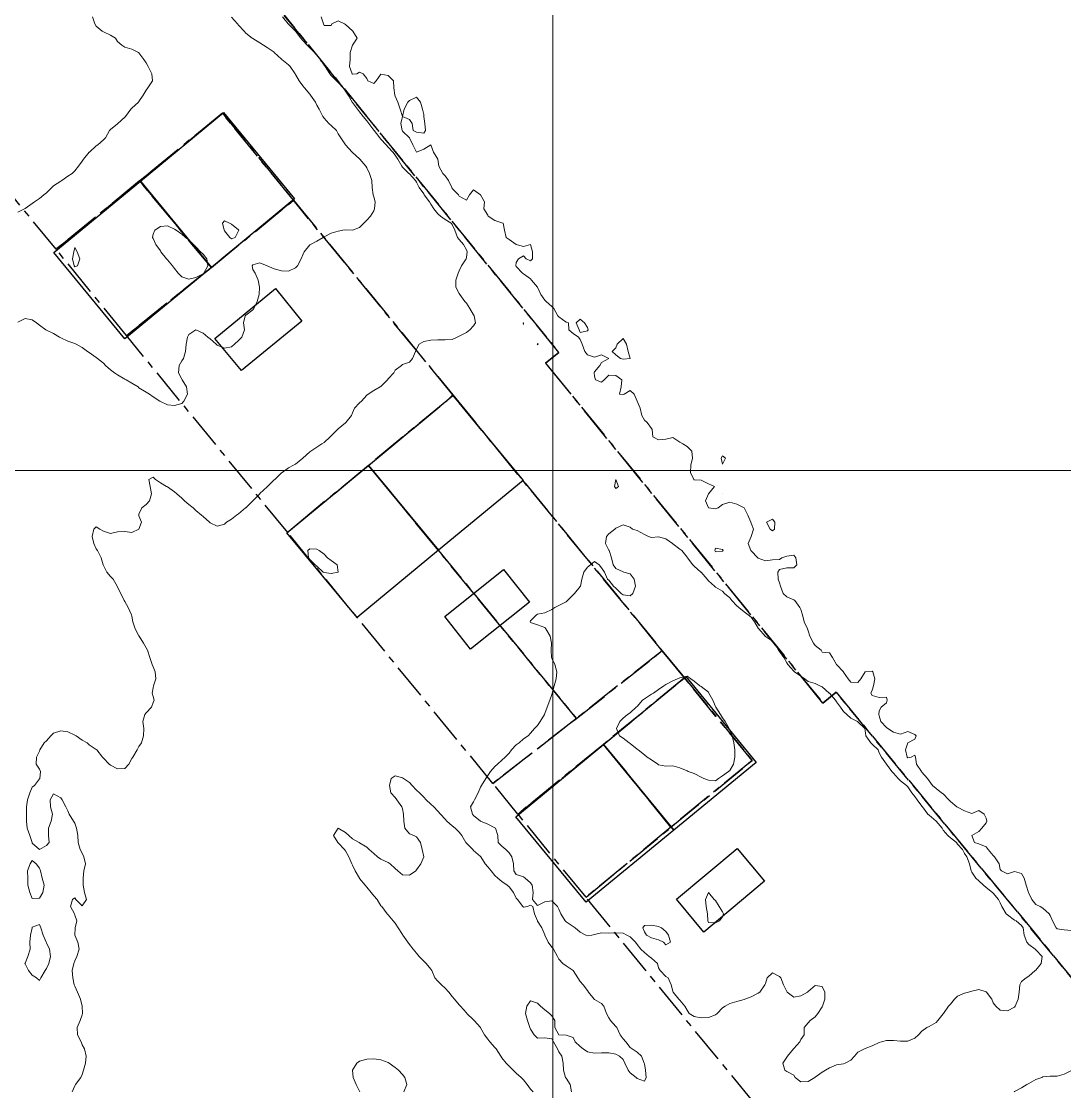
# Model space of a CAD drawing. Header units: centimetres. Extents: x 0 to 642158, y -847 to 649707.
# Drawn here: x 616529.5 to 616602.8, y 620943.8 to 621018.9 of the extents above; entities that cross this region are included whole.
import ezdxf

# ---------------------------------------------------------------- set-up
doc = ezdxf.new("R2010")
doc.units = ezdxf.units.CM
doc.header["$MEASUREMENT"] = 0
doc.linetypes.add('CENTERX2', pattern=[4, 2.5, -0.5, 0.5, -0.5])
doc.layers.add('MEV_grille', color=254, linetype='Continuous', lineweight=9)
doc.layers.add('WAL_topographie 0.5', color=253, linetype='Continuous', lineweight=20)
doc.layers.add('SPW_batiments', color=7, linetype='Continuous')
doc.layers.add('SPW_parcellaire cadastral', color=7, linetype='CENTERX2', lineweight=25, true_color=0xff0542)

# ---------------------------------------------------------------- blocks, each defined once
blk = doc.blocks.new('*U114')
at = {"layer": 'MEV_grille', "transparency": 33554687}
blk.add_lwpolyline([(-1338.461, 0), (1338.461, 0)], dxfattribs=at)
blk = doc.blocks.new('*U115')
at = {"layer": 'MEV_grille', "color": 0, "linetype": 'ByBlock', "lineweight": -2, "transparency": 16777216}
blk.add_blockref('*U114', (0, -1400), dxfattribs=at)
blk = doc.blocks.new('*U112')
at = {"layer": 'MEV_grille', "transparency": 33554687}
blk.add_lwpolyline([(0, 1825.476), (0, -1825.476)], dxfattribs=at)
blk = doc.blocks.new('*U113')
at = {"layer": 'MEV_grille', "color": 0, "linetype": 'ByBlock', "lineweight": -2, "transparency": 16777216}
blk.add_blockref('*U112', (1200, 0), dxfattribs=at)

msp = doc.modelspace()

# ---------------------------------------------------------------- linework, layer by layer
at = {"layer": 'SPW_batiments'}
for points in [[(616548.678, 621006.456), (616542.833, 621001.64), (616537.848, 621007.705), (616543.694, 621012.521), (616548.678, 621006.456)], [(616542.833, 621001.64), (616536.763, 620996.638), (616531.779, 621002.704), (616537.848, 621007.705), (616542.833, 621001.64)], [(616549.195, 620997.872), (616544.946, 620994.406), (616543.08, 620996.655), (616547.345, 621000.156), (616549.195, 620997.872)], [(616564.731, 620986.674), (616558.8, 620981.785), (616553.874, 620987.742), (616559.796, 620992.64), (616564.731, 620986.674)], [(616558.8, 620981.785), (616553.065, 620977.057), (616548.147, 620983.006), (616553.874, 620987.742), (616558.8, 620981.785)], [(616565.182, 620978.141), (616561.032, 620974.841), (616559.232, 620977.124), (616563.364, 620980.424), (616565.182, 620978.141)], [(616581.099, 620966.876), (616575.315, 620962.118), (616570.387, 620968.145), (616576.165, 620972.909), (616581.099, 620966.876)], [(616575.315, 620962.118), (616569.167, 620957.059), (616564.216, 620963.058), (616570.387, 620968.145), (616575.315, 620962.118)], [(616581.684, 620958.526), (616577.434, 620954.96), (616575.5, 620957.26), (616579.767, 620960.826), (616581.684, 620958.526)]]:
    msp.add_lwpolyline(points, dxfattribs=at)
at = {"layer": 'SPW_parcellaire cadastral'}
for points in [[(616666.054, 620979.771), (616614.722, 620937.858), (616586.727, 620971.802), (616585.791, 620971.038), (616566.317, 620994.924), (616567.242, 620995.68), (616539.521, 621029.708), (616535.215, 621035.212), (616620.686, 621105.289), (616625.34, 621099.609), (616688.472, 621022.554), (616679.177, 621014.989), (616681.136, 621012.591), (616656.021, 620992.067), (616666.054, 620979.771)], [(616591.099, 620930.57), (616569.151, 620957.403), (616575.121, 620962.322), (616580.815, 620967.015), (616576.067, 620972.816), (616574.505, 620974.724), (616559.801, 620992.686), (616548.607, 621006.362), (616543.606, 621012.471), (616537.795, 621007.717), (616531.924, 621002.915), (616517.432, 621020.631), (616535.215, 621035.212), (616539.521, 621029.708), (616567.242, 620995.68), (616566.317, 620994.924), (616585.791, 620971.038), (616586.727, 620971.802), (616614.722, 620937.858)], [(616537.795, 621007.717), (616543.606, 621012.471), (616548.607, 621006.362), (616542.833, 621001.639), (616537.795, 621007.717)], [(616537.795, 621007.717), (616542.833, 621001.639), (616536.881, 620996.854), (616531.924, 621002.915), (616537.795, 621007.717)], [(616559.801, 620992.686), (616559.366, 620992.284), (616553.873, 620987.741), (616548.443, 620983.25), (616548.202, 620983.014), (616536.881, 620996.854), (616542.833, 621001.639), (616548.607, 621006.362), (616559.801, 620992.686)], [(616559.801, 620992.686), (616574.505, 620974.724), (616568.479, 620969.963), (616563.166, 620976.43), (616561.269, 620978.739), (616558.794, 620981.751), (616553.873, 620987.741), (616559.366, 620992.284), (616559.801, 620992.686)], [(616553.873, 620987.741), (616558.794, 620981.751), (616561.269, 620978.739), (616563.166, 620976.43), (616568.479, 620969.963), (616562.609, 620965.401), (616548.202, 620983.014), (616548.443, 620983.25), (616553.873, 620987.741)], [(616570.386, 620968.144), (616564.368, 620963.25), (616562.609, 620965.401), (616568.479, 620969.963), (616574.505, 620974.724), (616576.067, 620972.816), (616570.386, 620968.144)], [(616570.386, 620968.144), (616576.067, 620972.816), (616580.815, 620967.015), (616575.121, 620962.322), (616570.386, 620968.144)], [(616570.386, 620968.144), (616575.121, 620962.322), (616569.151, 620957.403), (616564.368, 620963.25), (616570.386, 620968.144)]]:
    msp.add_lwpolyline(points, dxfattribs=at)
at = {"layer": 'WAL_topographie 0.5'}
for points in [[(616534.475, 621019.25), (616534.66, 621018.75), (616534.75, 621018.591), (616535.167, 621018.25), (616535.25, 621018.2), (616535.75, 621017.966), (616536.098, 621017.75), (616536.25, 621017.516), (616536.536, 621017.25), (616536.75, 621017.119), (616537.25, 621016.967), (616537.714, 621016.75), (616537.75, 621016.728), (616538.083, 621016.25), (616538.25, 621016.021), (616538.394, 621015.75), (616538.655, 621015.25), (616538.691, 621014.75), (616538.368, 621014.25), (616538.25, 621014.09), (616538.032, 621013.75), (616537.75, 621013.292), (616537.712, 621013.25), (616537.25, 621012.836), (616537.167, 621012.75), (616536.801, 621012.25), (616536.75, 621012.193), (616536.266, 621011.75), (616536.25, 621011.738), (616535.75, 621011.34), (616535.685, 621011.25), (616535.393, 621010.75), (616535.25, 621010.604), (616534.868, 621010.25), (616534.75, 621010.18), (616534.276, 621009.75), (616534.25, 621009.729), (616533.855, 621009.25), (616533.75, 621009.1), (616533.5, 621008.75), (616533.25, 621008.422), (616533.046, 621008.25), (616532.75, 621008.05), (616532.321, 621007.75), (616532.25, 621007.712), (616531.75, 621007.372), (616531.618, 621007.25), (616531.25, 621006.891), (616531.07, 621006.75), (616530.75, 621006.479), (616530.413, 621006.25), (616530.25, 621006.129), (616529.75, 621005.776), (616529.707, 621005.75), (616529.25, 621005.531)], [(616544.25, 621019.219), (616544.675, 621018.75), (616544.75, 621018.667), (616545.13, 621018.25), (616545.25, 621018.108), (616545.701, 621017.75), (616545.75, 621017.714), (616546.25, 621017.408), (616546.487, 621017.25), (616546.75, 621017.098), (616547.25, 621016.753), (616547.254, 621016.75), (616547.75, 621016.27), (616547.775, 621016.25), (616548.25, 621015.864), (616548.374, 621015.75), (616548.714, 621015.25), (616548.75, 621015.192), (616549.013, 621014.75), (616549.25, 621014.4), (616549.375, 621014.25), (616549.75, 621013.816), (616549.805, 621013.75), (616550.142, 621013.25), (616550.25, 621013.037), (616550.396, 621012.75), (616550.665, 621012.25), (616550.75, 621012.13), (616551.09, 621011.75), (616551.25, 621011.615), (616551.617, 621011.25), (616551.75, 621011.038), (616551.919, 621010.75), (616552.25, 621010.262), (616552.259, 621010.25), (616552.719, 621009.75), (616552.75, 621009.721), (616553.25, 621009.266), (616553.265, 621009.25), (616553.686, 621008.75), (616553.75, 621008.641), (616553.943, 621008.25), (616554.107, 621007.75), (616554.126, 621007.25), (616554.207, 621006.75), (616554.25, 621006.614), (616554.346, 621006.25), (616554.286, 621005.75), (616554.25, 621005.625), (616554.013, 621005.25), (616553.75, 621004.956), (616553.55, 621004.75), (616553.25, 621004.441), (616552.75, 621004.25), (616552.75, 621004.25), (616552.75, 621004.25), (616552.25, 621004.29), (616552.068, 621004.25), (616551.75, 621004.183), (616551.25, 621004.046), (616550.75, 621003.8), (616550.679, 621003.75), (616550.25, 621003.482), (616549.802, 621003.25), (616549.75, 621003.221), (616549.342, 621002.75), (616549.25, 621002.53), (616549.141, 621002.25), (616548.878, 621001.75), (616548.75, 621001.62), (616548.25, 621001.389), (616547.75, 621001.413), (616547.25, 621001.551), (616546.75, 621001.75), (616546.75, 621001.75), (616546.25, 621001.974), (616545.75, 621001.826), (616545.691, 621001.75), (616545.75, 621001.5), (616545.901, 621001.25), (616546.114, 621000.75), (616546.204, 621000.25), (616546.19, 620999.75), (616546.06, 620999.25), (616545.828, 620998.75), (616545.75, 620998.654), (616545.25, 620998.29), (616545.202, 620998.25), (616545.083, 620997.75), (616545.164, 620997.25), (616544.973, 620996.75), (616544.75, 620996.514), (616544.452, 620996.25), (616544.25, 620996.071), (616543.75, 620995.977), (616543.25, 620996.189), (616543.172, 620996.25), (616542.75, 620996.636), (616542.583, 620996.75), (616542.25, 620997.017), (616541.75, 620997.25), (616541.25, 620996.938), (616541.15, 620996.75), (616541.066, 620996.25), (616541.024, 620995.75), (616540.875, 620995.25), (616540.75, 620995.083), (616540.58, 620994.75), (616540.534, 620994.25), (616540.75, 620993.792), (616540.775, 620993.75), (616541.08, 620993.25), (616541.152, 620992.75), (616540.906, 620992.25), (616540.75, 620992.094), (616540.25, 620991.947), (616539.75, 620991.988), (616539.25, 620992.233), (616539.215, 620992.25), (616538.75, 620992.55), (616538.485, 620992.75), (616538.25, 620992.877), (616537.75, 620993.198), (616537.693, 620993.25), (616537.25, 620993.505), (616536.846, 620993.75), (616536.75, 620993.797), (616536.25, 620994.089), (616536.025, 620994.25), (616535.75, 620994.444), (616535.396, 620994.75), (616535.25, 620994.917), (616534.84, 620995.25), (616534.75, 620995.325), (616534.25, 620995.661), (616534.133, 620995.75), (616533.75, 620996.02), (616533.336, 620996.25), (616533.25, 620996.306), (616532.75, 620996.466), (616532.25, 620996.691), (616532.156, 620996.75), (616531.75, 620997.01), (616531.25, 620997.228), (616531.212, 620997.25), (616530.75, 620997.588), (616530.545, 620997.75), (616530.25, 620997.954), (616529.75, 620998.065), (616529.25, 620997.806)], [(616547.831, 621019.25), (616548.236, 621018.75), (616548.25, 621018.734), (616548.737, 621018.25), (616548.75, 621018.238), (616549.117, 621017.75), (616549.25, 621017.586), (616549.558, 621017.25), (616549.75, 621017.076), (616550.098, 621016.75), (616550.25, 621016.587), (616550.49, 621016.25), (616550.75, 621015.847), (616550.819, 621015.75), (616551.16, 621015.25), (616551.25, 621015.131), (616551.625, 621014.75), (616551.75, 621014.633), (616552.089, 621014.25), (616552.25, 621014.026), (616552.437, 621013.75), (616552.734, 621013.25), (616552.75, 621013.226), (616553.093, 621012.75), (616553.25, 621012.566), (616553.496, 621012.25), (616553.75, 621011.934), (616553.894, 621011.75), (616554.25, 621011.287), (616554.279, 621011.25), (616554.66, 621010.75), (616554.75, 621010.652), (616555.108, 621010.25), (616555.25, 621010.101), (616555.579, 621009.75), (616555.75, 621009.54), (616555.935, 621009.25), (616556.205, 621008.75), (616556.25, 621008.697), (616556.716, 621008.25), (616556.75, 621008.217), (616557.179, 621007.75), (616557.25, 621007.634), (616557.426, 621007.25), (616557.75, 621006.813), (616557.794, 621006.75), (616558.151, 621006.25), (616558.25, 621006.095), (616558.453, 621005.75), (616558.75, 621005.398), (616558.919, 621005.25), (616559.25, 621005.008), (616559.669, 621004.75), (616559.75, 621004.656), (616559.937, 621004.25), (616560.124, 621003.75), (616560.25, 621003.6), (616560.535, 621003.25), (616560.75, 621002.888), (616560.81, 621002.75), (616560.75, 621002.333), (616560.725, 621002.25), (616560.394, 621001.75), (616560.25, 621001.41), (616560.172, 621001.25), (616560.014, 621000.75), (616560.015, 621000.25), (616560.25, 620999.82), (616560.284, 620999.75), (616560.647, 620999.25), (616560.75, 620999.131), (616560.998, 620998.75), (616561.25, 620998.325), (616561.293, 620998.25), (616561.385, 620997.75), (616561.25, 620997.545), (616560.992, 620997.25), (616560.75, 620997.068), (616560.25, 620996.815), (616560.105, 620996.75), (616559.75, 620996.575), (616559.25, 620996.557), (616558.75, 620996.567), (616558.25, 620996.541), (616557.75, 620996.446), (616557.44, 620996.25), (616557.25, 620995.898), (616557.17, 620995.75), (616556.971, 620995.25), (616556.75, 620995), (616556.25, 620994.837), (616556.187, 620994.75), (616555.75, 620994.417), (616555.651, 620994.25), (616555.25, 620993.812), (616555.196, 620993.75), (616554.75, 620993.272), (616554.7, 620993.25), (616554.25, 620993), (616553.853, 620992.75), (616553.75, 620992.665), (616553.38, 620992.25), (616553.25, 620992.141), (616552.898, 620991.75), (616552.75, 620991.44), (616552.677, 620991.25), (616552.282, 620990.75), (616552.25, 620990.724), (616551.75, 620990.314), (616551.685, 620990.25), (616551.25, 620989.815), (616551.191, 620989.75), (616550.75, 620989.345), (616550.593, 620989.25), (616550.25, 620989.018), (616549.829, 620988.75), (616549.75, 620988.687), (616549.264, 620988.25), (616549.25, 620988.238), (616548.75, 620987.832), (616548.607, 620987.75), (616548.25, 620987.558), (616547.806, 620987.25), (616547.75, 620987.206), (616547.284, 620986.75), (616547.25, 620986.717), (616546.767, 620986.25), (616546.75, 620986.234), (616546.25, 620985.76), (616546.239, 620985.75), (616545.75, 620985.256), (616545.744, 620985.25), (616545.25, 620984.761), (616545.235, 620984.75), (616544.75, 620984.328), (616544.596, 620984.25), (616544.25, 620983.969), (616543.888, 620983.75), (616543.75, 620983.612), (616543.25, 620983.462), (616542.75, 620983.695), (616542.694, 620983.75), (616542.25, 620984.157), (616542.142, 620984.25), (616541.75, 620984.562), (616541.562, 620984.75), (616541.25, 620984.994), (616540.946, 620985.25), (616540.75, 620985.43), (616540.402, 620985.75), (616540.25, 620985.892), (616539.75, 620986.223), (616539.69, 620986.25), (616539.25, 620986.506), (616538.9, 620986.75), (616538.75, 620986.923), (616538.45, 620986.75), (616538.545, 620986.25), (616538.63, 620985.75), (616538.488, 620985.25), (616538.25, 620985), (616537.956, 620984.75), (616537.75, 620984.312), (616537.734, 620984.25), (616537.75, 620984.187), (616537.925, 620983.75), (616537.75, 620983.25), (616537.75, 620983.25), (616537.25, 620983.019), (616536.75, 620983.107), (616536.25, 620983.073), (616535.75, 620982.954), (616535.25, 620983.125), (616535, 620983.25), (616534.75, 620983.417), (616534.583, 620983.25), (616534.466, 620982.75), (616534.57, 620982.25), (616534.75, 620981.879), (616534.83, 620981.75), (616535.096, 620981.25), (616535.228, 620980.75), (616535.25, 620980.704), (616535.481, 620980.25), (616535.75, 620979.926), (616535.932, 620979.75), (616536.22, 620979.25), (616536.25, 620979.187), (616536.474, 620978.75), (616536.715, 620978.25), (616536.75, 620978.179), (616536.992, 620977.75), (616537.233, 620977.25), (616537.25, 620977.139), (616537.307, 620976.75), (616537.486, 620976.25), (616537.75, 620975.767), (616537.76, 620975.75), (616538.062, 620975.25), (616538.25, 620974.917), (616538.344, 620974.75), (616538.509, 620974.25), (616538.68, 620973.75), (616538.75, 620973.598), (616538.881, 620973.25), (616538.936, 620972.75), (616538.773, 620972.25), (616538.75, 620972.125), (616538.671, 620971.75), (616538.75, 620971.5), (616538.822, 620971.25), (616538.75, 620971.083), (616538.619, 620970.75), (616538.25, 620970.364), (616538.161, 620970.25), (616538.026, 620969.75), (616538.09, 620969.25), (616538.075, 620968.75), (616537.917, 620968.25), (616537.75, 620968), (616537.625, 620967.75), (616537.313, 620967.25), (616537.25, 620967.15), (616537.04, 620966.75), (616536.75, 620966.46), (616536.25, 620966.436), (616535.75, 620966.677), (616535.66, 620966.75), (616535.25, 620967.171), (616535.18, 620967.25), (616534.783, 620967.75), (616534.75, 620967.774), (616534.25, 620968.117), (616534.102, 620968.25), (616533.75, 620968.439), (616533.339, 620968.75), (616533.25, 620968.798), (616532.75, 620969.029), (616532.25, 620969.091), (616531.75, 620968.925), (616531.556, 620968.75), (616531.25, 620968.383), (616531.084, 620968.25), (616530.796, 620967.75), (616530.75, 620967.667), (616530.558, 620967.25), (616530.523, 620966.75), (616530.75, 620966.393), (616530.827, 620966.25), (616530.779, 620965.75), (616530.75, 620965.724), (616530.417, 620965.25), (616530.25, 620965.132), (616530.079, 620964.75), (616529.919, 620964.25), (616529.856, 620963.75), (616529.85, 620963.25), (616529.859, 620962.75), (616529.899, 620962.25), (616530.077, 620961.75), (616530.236, 620961.25), (616530.25, 620961.197), (616530.75, 620960.75), (616531.25, 620961.047), (616531.436, 620961.25), (616531.393, 620961.75), (616531.404, 620962.25), (616531.587, 620962.75), (616531.679, 620963.25), (616531.525, 620963.75), (616531.5, 620964.25), (616531.75, 620964.663), (616532.25, 620964.389), (616532.359, 620964.25), (616532.618, 620963.75), (616532.75, 620963.469), (616532.845, 620963.25), (616533.155, 620962.75), (616533.25, 620962.604), (616533.363, 620962.25), (616533.449, 620961.75), (616533.481, 620961.25), (616533.618, 620960.75), (616533.75, 620960.512), (616533.875, 620960.25), (616533.993, 620959.75), (616533.886, 620959.25), (616533.824, 620958.75), (616533.821, 620958.25), (616533.927, 620957.75), (616534.058, 620957.25), (616533.75, 620956.806), (616533.306, 620957.25), (616533.25, 620957.375), (616533.083, 620957.25), (616532.937, 620956.75), (616533.214, 620956.25), (616533.25, 620956.15), (616533.375, 620955.75), (616533.273, 620955.25), (616533.25, 620954.75), (616533.456, 620954.25), (616533.542, 620953.75), (616533.386, 620953.25), (616533.25, 620952.95), (616533.171, 620952.75), (616533.061, 620952.25), (616533.099, 620951.75), (616533.206, 620951.25), (616533.25, 620951.15), (616533.432, 620950.75), (616533.632, 620950.25), (616533.75, 620949.75), (616533.75, 620949.75), (616533.793, 620949.25), (616533.75, 620949.15), (616533.628, 620948.75), (616533.408, 620948.25), (616533.422, 620947.75), (616533.679, 620947.25), (616533.75, 620947.05), (616533.927, 620946.75), (616534.04, 620946.25), (616533.984, 620945.75), (616533.852, 620945.25), (616533.75, 620944.95), (616533.659, 620944.75), (616533.295, 620944.25), (616533.25, 620944.162), (616533.05, 620943.75)], [(616550.536, 621019.25), (616550.719, 621018.75), (616550.75, 621018.625), (616551.25, 621018.625), (616551.306, 621018.75), (616551.75, 621018.972), (616552.194, 621018.75), (616552.25, 621018.717), (616552.75, 621018.273), (616552.776, 621018.25), (616553.083, 621017.75), (616552.75, 621017.25), (616552.75, 621017.25), (616552.583, 621016.75), (616552.583, 621016.25), (616552.544, 621015.75), (616552.729, 621015.25), (616552.75, 621015.224), (616553.05, 621015.25), (616553.25, 621015.361), (616553.5, 621015.25), (616553.75, 621014.917), (616553.821, 621014.75), (616554.25, 621014.573), (616554.417, 621014.75), (616554.75, 621015.212), (616555.25, 621015.136), (616555.636, 621014.75), (616555.661, 621014.25), (616555.729, 621013.75), (616555.75, 621013.666), (616555.928, 621013.25), (616556.1, 621012.75), (616556.25, 621012.25), (616556.387, 621012.75), (616556.625, 621013.25), (616556.75, 621013.357), (616557.25, 621013.607), (616557.528, 621013.25), (616557.671, 621012.75), (616557.75, 621012.375), (616557.766, 621012.25), (616557.837, 621011.75), (616557.886, 621011.25), (616557.75, 621011.083), (616557.25, 621011.135), (616557, 621011.25), (616556.95, 621011.75), (616556.75, 621012.036), (616556.25, 621012.25), (616556.15, 621011.75), (616556.236, 621011.25), (616556.25, 621011.225), (616556.75, 621010.75), (616556.75, 621010.75), (616556.979, 621010.25), (616557.25, 621009.75), (616557.75, 621009.95), (616558.25, 621010.25), (616558.25, 621010.251), (616558.25, 621010.25), (616558.438, 621009.75), (616558.75, 621009.25), (616558.75, 621009.25), (616558.817, 621008.75), (616559.091, 621008.25), (616559.25, 621008.066), (616559.5, 621007.75), (616559.718, 621007.25), (616559.75, 621007.194), (616560.194, 621006.75), (616560.25, 621006.639), (616560.75, 621006.375), (616560.964, 621006.75), (616561.25, 621007.083), (616561.75, 621006.75), (616561.75, 621006.75), (616562.019, 621006.25), (616561.981, 621005.75), (616562.25, 621005.312), (616562.283, 621005.25), (616562.75, 621004.932), (616563.25, 621004.785), (616563.341, 621004.75), (616563.417, 621004.25), (616563.542, 621003.75), (616563.75, 621003.603), (616564.25, 621003.25), (616564.251, 621003.25), (616564.75, 621003.125), (616565.249, 621003.25), (616565.25, 621003.25), (616565.25, 621003.25), (616565.387, 621002.75), (616565.4, 621002.25), (616565.25, 621002.1), (616564.95, 621002.25), (616564.75, 621002.45), (616564.417, 621002.25), (616564.25, 621002), (616564.221, 621001.75), (616564.25, 621001.7), (616564.7, 621001.25), (616564.75, 621001.188), (616565.25, 621000.833), (616565.327, 621000.75), (616565.75, 621000.25), (616565.75, 621000.25), (616565.97, 620999.75), (616566.25, 620999.338), (616566.35, 620999.25), (616566.75, 620998.897), (616566.882, 620998.75), (616567.162, 620998.25), (616567.25, 620998.167), (616567.75, 620997.8), (616567.917, 620997.75), (616567.95, 620997.25), (616568.25, 620997), (616568.625, 620996.75), (616568.75, 620996.583), (616568.875, 620996.25), (616569.075, 620995.75), (616569.25, 620995.5), (616569.75, 620995.344), (616570.25, 620995.5), (616570.75, 620995.25), (616570.75, 620995.25), (616570.75, 620995.25), (616570.25, 620994.964), (616570.125, 620994.75), (616569.75, 620994.3), (616569.736, 620994.25), (616569.75, 620994), (616569.813, 620993.75), (616570.25, 620993.583), (616570.417, 620993.75), (616570.75, 620994.083), (616571.25, 620994.056), (616571.673, 620993.75), (616571.617, 620993.25), (616571.5, 620992.75), (616571.75, 620992.719), (616571.833, 620992.75), (616572.25, 620993), (616572.528, 620992.75), (616572.75, 620992.25), (616572.75, 620992.25), (616572.95, 620991.75), (616573.083, 620991.25), (616573.25, 620990.917), (616573.438, 620990.75), (616573.75, 620990.333), (616573.806, 620990.25), (616573.85, 620989.75), (616574.25, 620989.539), (616574.75, 620989.583), (616575.25, 620989.7), (616575.75, 620989.375), (616575.942, 620989.25), (616576.25, 620989.059), (616576.575, 620988.75), (616576.639, 620988.25), (616576.517, 620987.75), (616576.483, 620987.25), (616576.728, 620986.75), (616576.75, 620986.722), (616577.25, 620986.691), (616577.75, 620986.442), (616578.167, 620986.25), (616577.75, 620985.75), (616577.75, 620985.75), (616577.543, 620985.25), (616577.75, 620984.75), (616577.75, 620984.75), (616578.25, 620984.687), (616578.438, 620984.75), (616578.75, 620985), (616579.25, 620985.167), (616579.75, 620985.012), (616580.25, 620984.75), (616580.25, 620984.75), (616580.515, 620984.25), (616580.722, 620983.75), (616580.75, 620983.679), (616580.917, 620983.25), (616580.75, 620982.75), (616580.75, 620982.75), (616580.531, 620982.25), (616580.728, 620981.75), (616580.75, 620981.73), (616581.23, 620981.25), (616581.25, 620981.231), (616581.75, 620981.025), (616582.25, 620981.114), (616582.75, 620981.125), (616582.917, 620981.25), (616583.25, 620981.368), (616583.75, 620981.427), (616583.893, 620981.25), (616583.956, 620980.75), (616583.75, 620980.555), (616583.25, 620980.539), (616582.75, 620980.417), (616582.625, 620980.25), (616582.645, 620979.75), (616582.75, 620979.5), (616582.819, 620979.25), (616583.011, 620978.75), (616583.25, 620978.5), (616583.75, 620978.305), (616583.809, 620978.25), (616584.182, 620977.75), (616584.25, 620977.614), (616584.35, 620977.25), (616584.476, 620976.75), (616584.713, 620976.25), (616584.75, 620976.125), (616584.875, 620975.75), (616585.133, 620975.25), (616585.25, 620975.083), (616585.662, 620974.75), (616585.75, 620974.614), (616586.25, 620974.583), (616586.472, 620974.25), (616586.75, 620973.75), (616586.75, 620973.75), (616587.231, 620973.25), (616587.25, 620973.221), (616587.558, 620972.75), (616587.75, 620972.512), (616588.25, 620972.483), (616588.461, 620972.75), (616588.75, 620973.25), (616588.75, 620973.25), (616589.25, 620973.294), (616589.306, 620973.25), (616589.437, 620972.75), (616589.338, 620972.25), (616589.25, 620971.95), (616589.15, 620971.75), (616589.25, 620971.583), (616589.75, 620971.438), (616590.25, 620971.45), (616590.306, 620971.25), (616590.25, 620971.05), (616589.875, 620970.75), (616589.75, 620970.5), (616589.721, 620970.25), (616589.75, 620970.15), (616589.861, 620969.75), (616590.25, 620969.338), (616590.344, 620969.25), (616590.75, 620969.009), (616591.25, 620968.864), (616591.75, 620969.058), (616592.25, 620968.833), (616592.341, 620968.75), (616592.25, 620968.5), (616591.75, 620968.25), (616591.75, 620968.25), (616591.6, 620967.75), (616591.704, 620967.25), (616591.75, 620967.2), (616592, 620967.25), (616592.25, 620967.375), (616592.288, 620967.25), (616592.375, 620966.75), (616592.712, 620966.25), (616592.75, 620966.188), (616593.139, 620965.75), (616593.25, 620965.583), (616593.5, 620965.25), (616593.75, 620965.05), (616594.125, 620964.75), (616594.25, 620964.667), (616594.635, 620964.25), (616594.75, 620964.135), (616595.205, 620963.75), (616595.25, 620963.728), (616595.75, 620963.469), (616596.25, 620963.3), (616596.75, 620963.5), (616597.113, 620963.25), (616597.25, 620962.95), (616597.313, 620962.75), (616597.25, 620962.625), (616596.95, 620962.25), (616596.75, 620962.028), (616596.25, 620961.75), (616596.45, 620961.25), (616596.75, 620961.15), (616597.25, 620960.95), (616597.404, 620960.75), (616597.75, 620960.341), (616597.841, 620960.25), (616598.163, 620959.75), (616598.25, 620959.35), (616598.333, 620959.25), (616598.75, 620959.042), (616599.25, 620959.205), (616599.75, 620959.083), (616599.927, 620958.75), (616600.075, 620958.25), (616600.225, 620957.75), (616600.25, 620957.7), (616600.475, 620957.25), (616600.75, 620956.906), (616601.062, 620956.75), (616601.25, 620956.65), (616601.679, 620956.25), (616601.75, 620956.125), (616601.927, 620955.75), (616602.179, 620955.25), (616602.25, 620955.194), (616602.75, 620955.107), (616603.25, 620955.068)], [(616542.311, 621001.25), (616542.25, 621001.194), (616541.75, 621000.927), (616541.25, 621000.817), (616540.75, 621000.988), (616540.503, 621001.25), (616540.25, 621001.56), (616540.095, 621001.75), (616539.75, 621002.179), (616539.692, 621002.25), (616539.289, 621002.75), (616539.25, 621002.81), (616538.94, 621003.25), (616538.75, 621003.672), (616538.709, 621003.75), (616538.75, 621003.978), (616538.87, 621004.25), (616539.25, 621004.507), (616539.75, 621004.563), (616540.25, 621004.336), (616540.36, 621004.25), (616540.75, 621003.98), (616541.028, 621003.75), (616541.25, 621003.572), (616541.585, 621003.25), (616541.75, 621003.098), (616542.082, 621002.75), (616542.25, 621002.577), (616542.521, 621002.25), (616542.596, 621001.75), (616542.311, 621001.25)], [(616544.515, 621003.75), (616544.25, 621003.662), (616544.13, 621003.75), (616543.75, 621004.225), (616543.735, 621004.25), (616543.625, 621004.75), (616543.75, 621004.917), (616544.107, 621004.75), (616544.25, 621004.687), (616544.75, 621004.278), (616544.763, 621004.25), (616544.75, 621004.221), (616544.515, 621003.75)], [(616533.44, 621001.75), (616533.25, 621001.684), (616533.205, 621001.75), (616533.086, 621002.25), (616533.178, 621002.75), (616533.25, 621003.05), (616533.417, 621002.75), (616533.593, 621002.25), (616533.44, 621001.75)], [(616564.75, 620997.625), (616564.759, 620997.75), (616564.75, 620997.763), (616564.727, 620997.75), (616564.75, 620997.625)], [(616569.3, 620997.25), (616569.25, 620997.194), (616568.75, 620997.083), (616568.679, 620997.25), (616568.45, 620997.75), (616568.75, 620998), (616569.05, 620997.75), (616569.25, 620997.417), (616569.3, 620997.25)], [(616565.75, 620996.198), (616565.793, 620996.25), (616565.75, 620996.298), (616565.717, 620996.25), (616565.75, 620996.198)], [(616572.25, 620995.25), (616572.25, 620995.25), (616571.75, 620995.194), (616571.583, 620995.25), (616571.25, 620995.5), (616571, 620995.75), (616571.25, 620996), (616571.35, 620996.25), (616571.75, 620996.65), (616571.985, 620996.25), (616572.114, 620995.75), (616572.25, 620995.25), (616572.25, 620995.25)], [(616578.942, 620988.25), (616578.75, 620987.833), (616578.646, 620988.25), (616578.75, 620988.406), (616578.942, 620988.25)], [(616571.25, 620986.113), (616571.438, 620986.25), (616571.25, 620986.75), (616571.162, 620986.25), (616571.25, 620986.113)], [(616578.75, 620985.75), (616578.75, 620985.75), (616578.75, 620985.75), (616578.75, 620985.75), (616578.75, 620985.75)], [(616582.383, 620983.25), (616582.25, 620983.145), (616582.084, 620983.25), (616581.841, 620983.75), (616582.25, 620983.964), (616582.423, 620983.75), (616582.383, 620983.25)], [(616584.75, 620944.458), (616585.233, 620944.75), (616585.25, 620944.761), (616585.75, 620945.116), (616585.984, 620945.25), (616586.25, 620945.435), (616586.75, 620945.627), (616587.25, 620945.699), (616587.347, 620945.75), (616587.75, 620945.973), (616588.004, 620946.25), (616588.25, 620946.519), (616588.719, 620946.75), (616588.75, 620946.771), (616589.25, 620946.981), (616589.75, 620947.215), (616589.904, 620947.25), (616590.25, 620947.355), (616590.75, 620947.339), (616591.25, 620947.3), (616591.75, 620947.295), (616592.25, 620947.517), (616592.509, 620947.75), (616592.75, 620947.991), (616593.1, 620948.25), (616593.25, 620948.318), (616593.75, 620948.601), (616593.865, 620948.75), (616594.25, 620949.224), (616594.266, 620949.25), (616594.615, 620949.75), (616594.75, 620949.904), (616595.042, 620950.25), (616595.25, 620950.458), (616595.75, 620950.676), (616596.012, 620950.75), (616596.25, 620950.813), (616596.75, 620950.921), (616597.25, 620950.773), (616597.286, 620950.75), (616597.661, 620950.25), (616597.75, 620950), (616597.946, 620949.75), (616598.25, 620949.476), (616598.75, 620949.434), (616599.25, 620949.691), (616599.303, 620949.75), (616599.519, 620950.25), (616599.58, 620950.75), (616599.622, 620951.25), (616599.75, 620951.5), (616600.066, 620951.75), (616600.25, 620951.863), (616600.712, 620952.25), (616600.75, 620952.287), (616601.129, 620952.75), (616601.205, 620953.25), (616600.75, 620953.705), (616600.7, 620953.75), (616600.25, 620954.088), (616600.109, 620954.25), (616599.93, 620954.75), (616599.853, 620955.25), (616599.75, 620955.417), (616599.369, 620955.75), (616599.25, 620955.801), (616598.75, 620956.167), (616598.677, 620956.25), (616598.36, 620956.75), (616598.25, 620957.012), (616598.136, 620957.25), (616597.75, 620957.697), (616597.701, 620957.75), (616597.25, 620958.086), (616597.077, 620958.25), (616596.75, 620958.554), (616596.546, 620958.75), (616596.25, 620959.171), (616596.21, 620959.25), (616596.081, 620959.75), (616595.891, 620960.25), (616595.75, 620960.487), (616595.589, 620960.75), (616595.25, 620961.125), (616595.169, 620961.25), (616594.75, 620961.577), (616594.574, 620961.75), (616594.25, 620962.122), (616594.174, 620962.25), (616593.75, 620962.75), (616593.75, 620962.75), (616593.25, 620963.172), (616593.172, 620963.25), (616592.783, 620963.75), (616592.75, 620963.794), (616592.413, 620964.25), (616592.25, 620964.471), (616592.048, 620964.75), (616591.75, 620965.15), (616591.669, 620965.25), (616591.25, 620965.583), (616591.086, 620965.75), (616590.75, 620966.113), (616590.635, 620966.25), (616590.25, 620966.75), (616590.25, 620966.75), (616589.906, 620967.25), (616589.75, 620967.554), (616589.67, 620967.75), (616589.25, 620968.162), (616589.162, 620968.25), (616588.802, 620968.75), (616588.75, 620969.107), (616588.728, 620969.25), (616588.25, 620969.728), (616588.217, 620969.75), (616587.75, 620969.991), (616587.472, 620970.25), (616587.25, 620970.46), (616587.036, 620970.75), (616586.75, 620971.143), (616586.684, 620971.25), (616586.25, 620971.744), (616586.243, 620971.75), (616585.75, 620972.18), (616585.588, 620972.25), (616585.25, 620972.43), (616584.75, 620972.57), (616584.526, 620972.75), (616584.25, 620972.935), (616583.808, 620973.25), (616583.75, 620973.292), (616583.321, 620973.75), (616583.25, 620973.867), (616583.045, 620974.25), (616582.75, 620974.656), (616582.677, 620974.75), (616582.39, 620975.25), (616582.25, 620975.382), (616581.75, 620975.731), (616581.732, 620975.75), (616581.288, 620976.25), (616581.25, 620976.313), (616580.984, 620976.75), (616580.75, 620977.08), (616580.539, 620977.25), (616580.25, 620977.46), (616579.883, 620977.75), (616579.75, 620977.873), (616579.405, 620978.25), (616579.25, 620978.434), (616578.881, 620978.75), (616578.75, 620978.895), (616578.25, 620979.193), (616578.179, 620979.25), (616577.75, 620979.625), (616577.671, 620979.75), (616577.25, 620980.228), (616577.228, 620980.25), (616576.75, 620980.656), (616576.652, 620980.75), (616576.279, 620981.25), (616576.25, 620981.3), (616575.885, 620981.75), (616575.75, 620981.861), (616575.25, 620982.241), (616575.234, 620982.25), (616574.75, 620982.591), (616574.25, 620982.716), (616573.75, 620982.684), (616573.542, 620982.75), (616573.25, 620982.88), (616572.75, 620983.17), (616572.417, 620983.25), (616572.25, 620983.393), (616571.75, 620983.562), (616571.25, 620983.333), (616571.187, 620983.25), (616570.75, 620982.932), (616570.59, 620982.75), (616570.51, 620982.25), (616570.75, 620981.788), (616570.776, 620981.75), (616570.933, 620981.25), (616571.058, 620980.75), (616571.25, 620980.5), (616571.75, 620980.265), (616571.8, 620980.25), (616572.25, 620980.114), (616572.536, 620979.75), (616572.617, 620979.25), (616572.45, 620978.75), (616572.25, 620978.583), (616571.75, 620978.654), (616571.631, 620978.75), (616571.25, 620979.122), (616571.083, 620979.25), (616570.75, 620979.673), (616570.663, 620979.75), (616570.458, 620980.25), (616570.25, 620980.544), (616570.066, 620980.75), (616569.75, 620981), (616569.477, 620980.75), (616569.25, 620980.594), (616568.988, 620980.25), (616568.857, 620979.75), (616568.772, 620979.25), (616568.75, 620979.229), (616568.354, 620978.75), (616568.25, 620978.643), (616567.857, 620978.25), (616567.75, 620978.15), (616567.25, 620977.897), (616566.956, 620977.75), (616566.75, 620977.61), (616566.25, 620977.393), (616565.75, 620977.279), (616565.683, 620977.25), (616565.25, 620976.817), (616565.22, 620976.75), (616565.25, 620976.704), (616565.75, 620976.55), (616566.25, 620976.357), (616566.333, 620976.25), (616566.643, 620975.75), (616566.717, 620975.25), (616566.698, 620974.75), (616566.734, 620974.25), (616566.75, 620974.194), (616566.961, 620973.75), (616567.102, 620973.25), (616567.046, 620972.75), (616566.906, 620972.25), (616566.775, 620971.75), (616566.75, 620971.658), (616566.601, 620971.25), (616566.422, 620970.75), (616566.25, 620970.304), (616566.226, 620970.25), (616565.931, 620969.75), (616565.75, 620969.46), (616565.522, 620969.25), (616565.25, 620968.929), (616565.094, 620968.75), (616564.75, 620968.54), (616564.46, 620968.25), (616564.25, 620968.101), (616563.921, 620967.75), (616563.75, 620967.524), (616563.479, 620967.25), (616563.25, 620967.028), (616562.932, 620966.75), (616562.75, 620966.579), (616562.45, 620966.25), (616562.25, 620965.96), (616562.124, 620965.75), (616561.813, 620965.25), (616561.75, 620965.145), (616561.574, 620964.75), (616561.315, 620964.25), (616561.25, 620964.11), (616561.042, 620963.75), (616561.17, 620963.25), (616561.25, 620963.157), (616561.744, 620962.75), (616561.75, 620962.745), (616562.25, 620962.545), (616562.75, 620962.284), (616562.783, 620962.25), (616562.949, 620961.75), (616562.989, 620961.25), (616563.25, 620961), (616563.511, 620960.75), (616563.75, 620960.53), (616563.95, 620960.25), (616564.05, 620959.75), (616564.071, 620959.25), (616564.25, 620959), (616564.75, 620958.839), (616564.881, 620958.75), (616565.25, 620958.427), (616565.36, 620958.25), (616565.43, 620957.75), (616565.388, 620957.25), (616565.75, 620956.836), (616566.25, 620957.088), (616566.75, 620957.156), (616567.156, 620956.75), (616567.25, 620956.569), (616567.394, 620956.25), (616567.695, 620955.75), (616567.75, 620955.681), (616568.25, 620955.35), (616568.387, 620955.25), (616568.75, 620954.96), (616569.139, 620954.75), (616569.25, 620954.702), (616569.55, 620954.75), (616569.75, 620954.801), (616570.25, 620954.911), (616570.75, 620954.877), (616571.25, 620954.896), (616571.75, 620954.884), (616572.009, 620954.75), (616572.25, 620954.623), (616572.63, 620954.25), (616572.75, 620954.095), (616573.004, 620953.75), (616573.25, 620953.521), (616573.594, 620953.25), (616573.75, 620953.127), (616574.168, 620952.75), (616574.25, 620952.45), (616574.365, 620952.25), (616574.75, 620951.85), (616574.917, 620951.75), (616575.139, 620951.25), (616575.25, 620950.821), (616575.274, 620950.75), (616575.67, 620950.25), (616575.75, 620950.171), (616576.098, 620949.75), (616576.25, 620949.474), (616576.405, 620949.25), (616576.75, 620949.032), (616577.25, 620948.931), (616577.75, 620948.961), (616578.25, 620949.145), (616578.358, 620949.25), (616578.75, 620949.635), (616578.925, 620949.75), (616579.25, 620949.947), (616579.75, 620950.079), (616580.25, 620950.231), (616580.3, 620950.25), (616580.75, 620950.415), (616581.25, 620950.679), (616581.355, 620950.75), (616581.722, 620951.25), (616581.75, 620951.35), (616581.883, 620951.75), (616582.25, 620952.087), (616582.75, 620951.848), (616582.836, 620951.75), (616583.02, 620951.25), (616583.25, 620950.782), (616583.276, 620950.75), (616583.75, 620950.383), (616584.25, 620950.491), (616584.703, 620950.75), (616584.75, 620950.779), (616585.25, 620951.211), (616585.75, 620951.139), (616585.934, 620950.75), (616585.928, 620950.25), (616585.769, 620949.75), (616585.75, 620949.713), (616585.445, 620949.25), (616585.25, 620949.007), (616584.896, 620948.75), (616584.75, 620948.575), (616584.468, 620948.25), (616584.471, 620947.75), (616584.25, 620947.409), (616584.172, 620947.25), (616583.75, 620946.787), (616583.718, 620946.75), (616583.297, 620946.25), (616583.25, 620946.185), (616582.98, 620945.75), (616583.125, 620945.25), (616583.25, 620945.164), (616583.75, 620944.917), (616583.85, 620944.75), (616584.25, 620944.438), (616584.75, 620944.458)], [(616551.75, 620980.25), (616551.75, 620980.25), (616551.25, 620980.146), (616550.75, 620980.208), (616550.694, 620980.25), (616550.25, 620980.65), (616550.125, 620980.75), (616549.75, 620981.137), (616549.653, 620981.25), (616549.6, 620981.75), (616549.75, 620981.875), (616550.25, 620981.861), (616550.417, 620981.75), (616550.75, 620981.5), (616551, 620981.25), (616551.25, 620981.05), (616551.679, 620980.75), (616551.75, 620980.251), (616551.75, 620980.25)], [(616578.75, 620981.72), (616578.783, 620981.75), (616578.75, 620981.841), (616578.25, 620981.917), (616578.203, 620981.75), (616578.25, 620981.676), (616578.75, 620981.72)], [(616578.46, 620965.75), (616578.25, 620965.583), (616577.75, 620965.631), (616577.438, 620965.75), (616577.25, 620965.829), (616576.75, 620966.092), (616576.322, 620966.25), (616576.25, 620966.279), (616575.75, 620966.5), (616575.25, 620966.639), (616574.75, 620966.607), (616574.25, 620966.717), (616574.194, 620966.75), (616573.75, 620967.058), (616573.456, 620967.25), (616573.25, 620967.409), (616572.809, 620967.75), (616572.75, 620967.798), (616572.25, 620968.206), (616572.187, 620968.25), (616571.75, 620968.583), (616571.5, 620968.75), (616571.302, 620969.25), (616571.537, 620969.75), (616571.75, 620969.995), (616572.058, 620970.25), (616572.25, 620970.364), (616572.682, 620970.75), (616572.75, 620970.813), (616573.127, 620971.25), (616573.25, 620971.346), (616573.75, 620971.665), (616573.884, 620971.75), (616574.25, 620972.003), (616574.608, 620972.25), (616574.75, 620972.356), (616575.25, 620972.6), (616575.589, 620972.75), (616575.75, 620972.824), (616576.25, 620972.941), (616576.521, 620972.75), (616576.75, 620972.578), (616577.139, 620972.25), (616577.25, 620972.209), (616577.75, 620971.8), (616577.781, 620971.75), (616578.051, 620971.25), (616578.25, 620970.807), (616578.273, 620970.75), (616578.591, 620970.25), (616578.75, 620970.014), (616578.932, 620969.75), (616579.213, 620969.25), (616579.25, 620969.155), (616579.41, 620968.75), (616579.524, 620968.25), (616579.607, 620967.75), (616579.617, 620967.25), (616579.51, 620966.75), (616579.25, 620966.319), (616579.167, 620966.25), (616578.75, 620965.927), (616578.46, 620965.75)], [(616568.136, 620943.75), (616568.044, 620944.25), (616567.75, 620944.704), (616567.722, 620944.75), (616567.563, 620945.25), (616567.558, 620945.75), (616567.45, 620946.25), (616567.25, 620946.544), (616567.155, 620946.75), (616566.861, 620947.25), (616566.75, 620947.472), (616566.25, 620947.54), (616565.75, 620947.5), (616565.5, 620947.75), (616565.25, 620948.135), (616565.2, 620948.25), (616565.047, 620948.75), (616564.91, 620949.25), (616565, 620949.75), (616565.25, 620950.139), (616565.75, 620949.964), (616565.95, 620949.75), (616566.25, 620949.5), (616566.596, 620949.25), (616566.75, 620949.083), (616566.972, 620948.75), (616566.95, 620948.25), (616567.25, 620947.75), (616567.251, 620947.75), (616567.75, 620947.719), (616568.25, 620947.55), (616568.387, 620947.25), (616568.75, 620946.917), (616568.95, 620946.75), (616569.25, 620946.55), (616569.75, 620946.454), (616570.25, 620946.472), (616570.75, 620946.474), (616571.25, 620946.375), (616571.511, 620946.25), (616571.75, 620946.011), (616571.886, 620945.75), (616572.104, 620945.25), (616572.25, 620945.074), (616572.673, 620944.75), (616572.75, 620944.676), (616573.25, 620944.477), (616573.375, 620944.75), (616573.333, 620945.25), (616573.25, 620945.694), (616573.239, 620945.75), (616573.05, 620946.25), (616572.75, 620946.531), (616572.4, 620946.75), (616572.25, 620946.842), (616571.938, 620947.25), (616571.75, 620947.472), (616571.56, 620947.75), (616571.306, 620948.25), (616571.25, 620948.327), (616570.873, 620948.75), (616570.75, 620948.946), (616570.583, 620949.25), (616570.405, 620949.75), (616570.25, 620949.948), (616569.75, 620950.234), (616569.729, 620950.25), (616569.332, 620950.75), (616569.25, 620950.852), (616568.943, 620951.25), (616568.75, 620951.5), (616568.57, 620951.75), (616568.258, 620952.25), (616568.25, 620952.26), (616567.75, 620952.581), (616567.534, 620952.75), (616567.25, 620953.046), (616567.146, 620953.25), (616566.874, 620953.75), (616566.75, 620953.904), (616566.486, 620954.25), (616566.257, 620954.75), (616566.25, 620954.77), (616566.04, 620955.25), (616565.75, 620955.735), (616565.741, 620955.75), (616565.528, 620956.25), (616565.417, 620956.75), (616565.25, 620956.857), (616565.036, 620956.75), (616564.75, 620956.716), (616564.715, 620956.75), (616564.332, 620957.25), (616564.25, 620957.346), (616564.058, 620957.75), (616563.75, 620958.146), (616563.605, 620958.25), (616563.25, 620958.51), (616562.95, 620958.75), (616562.75, 620958.937), (616562.49, 620959.25), (616562.25, 620959.548), (616562.061, 620959.75), (616561.772, 620960.25), (616561.75, 620960.275), (616561.25, 620960.683), (616561.193, 620960.75), (616560.75, 620961.208), (616560.717, 620961.25), (616560.417, 620961.75), (616560.25, 620961.975), (616559.967, 620962.25), (616559.75, 620962.429), (616559.37, 620962.75), (616559.25, 620962.887), (616558.933, 620963.25), (616558.75, 620963.441), (616558.458, 620963.75), (616558.25, 620963.947), (616557.917, 620964.25), (616557.75, 620964.43), (616557.444, 620964.75), (616557.25, 620964.938), (616556.943, 620965.25), (616556.75, 620965.464), (616556.331, 620965.75), (616556.25, 620965.803), (616555.75, 620965.924), (616555.464, 620965.75), (616555.35, 620965.25), (616555.45, 620964.75), (616555.75, 620964.404), (616555.855, 620964.25), (616556.204, 620963.75), (616556.25, 620963.625), (616556.338, 620963.25), (616556.361, 620962.75), (616556.417, 620962.25), (616556.75, 620961.85), (616557.05, 620961.75), (616557.25, 620961.659), (616557.531, 620961.25), (616557.65, 620960.75), (616557.75, 620960.251), (616557.75, 620960.25), (616557.75, 620960.25), (616557.55, 620959.75), (616557.25, 620959.321), (616557.204, 620959.25), (616556.75, 620958.956), (616556.25, 620958.972), (616555.938, 620959.25), (616555.75, 620959.417), (616555.397, 620959.75), (616555.25, 620959.843), (616554.75, 620960.078), (616554.511, 620960.25), (616554.25, 620960.49), (616553.925, 620960.75), (616553.75, 620960.934), (616553.25, 620961.227), (616553.208, 620961.25), (616552.75, 620961.512), (616552.487, 620961.75), (616552.25, 620961.946), (616551.75, 620962.25), (616551.423, 620961.75), (616551.723, 620961.25), (616551.75, 620961.219), (616552.192, 620960.75), (616552.25, 620960.656), (616552.5, 620960.25), (616552.7, 620959.75), (616552.75, 620959.653), (616552.935, 620959.25), (616553.234, 620958.75), (616553.25, 620958.729), (616553.642, 620958.25), (616553.75, 620958.116), (616554.063, 620957.75), (616554.25, 620957.515), (616554.48, 620957.25), (616554.75, 620956.814), (616554.8, 620956.75), (616555.182, 620956.25), (616555.25, 620956.171), (616555.598, 620955.75), (616555.75, 620955.581), (616555.961, 620955.25), (616556.25, 620954.798), (616556.28, 620954.75), (616556.645, 620954.25), (616556.75, 620954.091), (616557.009, 620953.75), (616557.25, 620953.476), (616557.437, 620953.25), (616557.75, 620952.926), (616557.929, 620952.75), (616558.25, 620952.353), (616558.315, 620952.25), (616558.538, 620951.75), (616558.75, 620951.503), (616558.994, 620951.25), (616559.25, 620951.011), (616559.516, 620950.75), (616559.75, 620950.443), (616559.917, 620950.25), (616560.25, 620949.853), (616560.335, 620949.75), (616560.75, 620949.284), (616560.785, 620949.25), (616561.25, 620948.791), (616561.298, 620948.75), (616561.737, 620948.25), (616561.75, 620948.23), (616562.011, 620947.75), (616562.25, 620947.434), (616562.397, 620947.25), (616562.75, 620946.855), (616562.834, 620946.75), (616563.162, 620946.25), (616563.25, 620946.123), (616563.537, 620945.75), (616563.75, 620945.531), (616564.038, 620945.25), (616564.25, 620945.054), (616564.599, 620944.75), (616564.75, 620944.583), (616565.009, 620944.25), (616565.25, 620943.93), (616565.439, 620943.75)], [(616530.75, 620957.35), (616531, 620957.75), (616531.088, 620958.25), (616530.955, 620958.75), (616530.826, 620959.25), (616530.75, 620959.456), (616530.523, 620959.75), (616530.25, 620959.981), (616530.117, 620959.75), (616529.912, 620959.25), (616529.933, 620958.75), (616529.95, 620958.25), (616530.076, 620957.75), (616530.25, 620957.309), (616530.75, 620957.35)], [(616578.517, 620955.75), (616578.25, 620955.607), (616577.75, 620955.639), (616577.708, 620955.75), (616577.694, 620956.25), (616577.596, 620956.75), (616577.539, 620957.25), (616577.75, 620957.75), (616577.75, 620957.75), (616577.75, 620957.75), (616578.15, 620957.25), (616578.25, 620957.187), (616578.5, 620956.75), (616578.75, 620956.381), (616578.801, 620956.25), (616578.75, 620956.042), (616578.517, 620955.75)], [(616530.75, 620951.57), (616530.846, 620951.75), (616531.162, 620952.25), (616531.25, 620952.405), (616531.409, 620952.75), (616531.54, 620953.25), (616531.46, 620953.75), (616531.25, 620954.206), (616531.225, 620954.25), (616531.009, 620954.75), (616530.854, 620955.25), (616530.75, 620955.5), (616530.25, 620955.295), (616530.24, 620955.25), (616530.127, 620954.75), (616530.087, 620954.25), (616530.099, 620953.75), (616529.933, 620953.25), (616529.75, 620952.781), (616529.742, 620952.75), (616529.75, 620952.725), (616529.982, 620952.25), (616530.25, 620951.936), (616530.546, 620951.75), (616530.75, 620951.57)], [(616575.083, 620954.25), (616574.75, 620954.063), (616574.6, 620954.25), (616574.25, 620954.425), (616573.75, 620954.567), (616573.409, 620954.75), (616573.25, 620954.983), (616573.132, 620955.25), (616573.25, 620955.424), (616573.75, 620955.438), (616574.25, 620955.361), (616574.464, 620955.25), (616574.75, 620954.992), (616574.947, 620954.75), (616575.083, 620954.25)], [(616553.27, 620943.75), (616553.25, 620943.779), (616553, 620944.25), (616552.8, 620944.75), (616552.755, 620945.25), (616553.055, 620945.75), (616553.25, 620945.895), (616553.75, 620946.033), (616554.25, 620946.051), (616554.75, 620945.977), (616555.25, 620945.791), (616555.319, 620945.75), (616555.75, 620945.438), (616555.984, 620945.25), (616556.25, 620944.947), (616556.433, 620944.75), (616556.566, 620944.25), (616556.35, 620943.75)], [(616599.226, 620943.75), (616599.25, 620943.762), (616599.75, 620944.013), (616600.128, 620944.25), (616600.25, 620944.332), (616600.75, 620944.597), (616601.161, 620944.75), (616601.25, 620944.787), (616601.75, 620944.841), (616602.25, 620944.85), (616602.75, 620944.975), (616603.25, 620945.228)]]:
    msp.add_lwpolyline(points, dxfattribs=at)

# ---------------------------------------------------------------- block references
at = {"layer": 'MEV_grille', "transparency": 33554687}
for name, p in [('*U113', (615366.814, 620593.644)), ('*U115', (616669.481, 622387.381))]:
    msp.add_blockref(name, p, dxfattribs=at)

doc.saveas('drawing.dxf')
